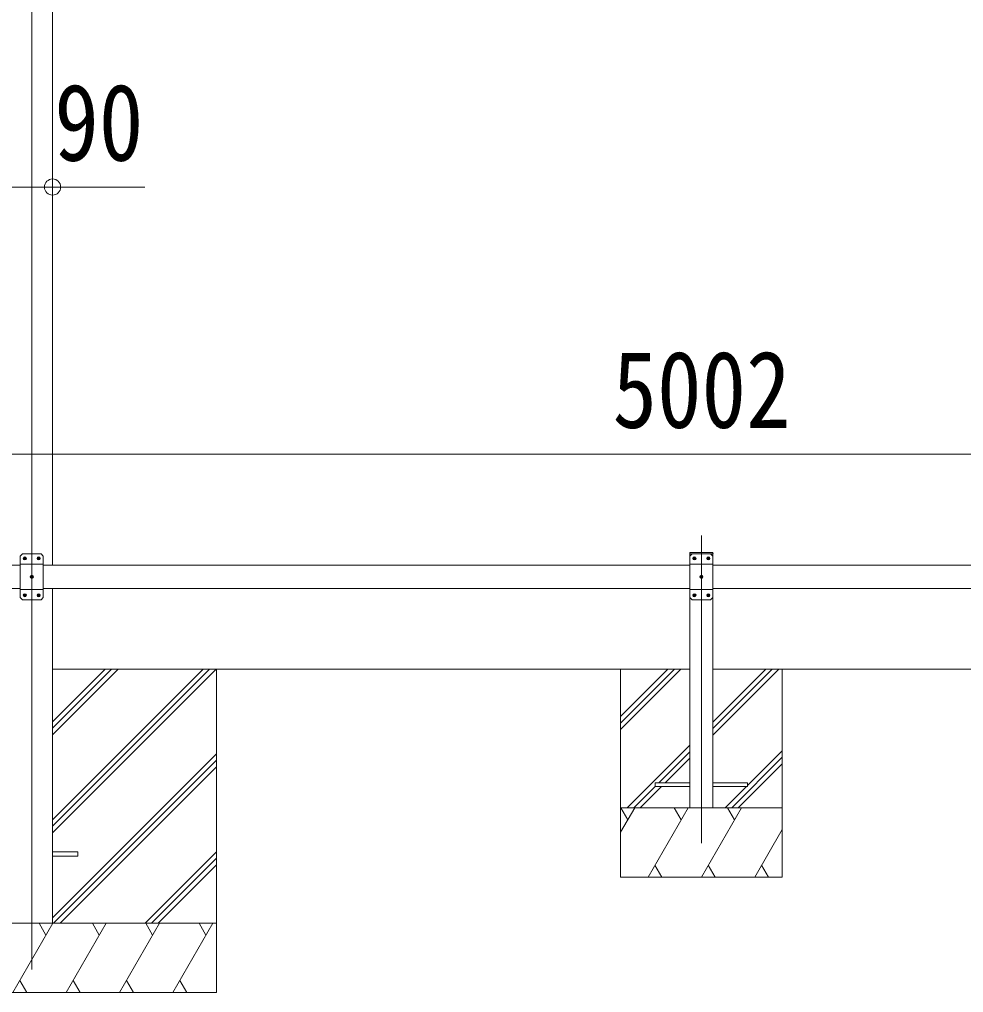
# Model space of a CAD drawing. Units: millimetres at full size, sheet at 1:35. Extents: x -9783 to 9892, y -6828 to 6752.
# Drawn here: x 3570 to 5614, y -3457 to -1350 of the extents above; entities that cross this region are included whole.
import ezdxf
from ezdxf.enums import TextEntityAlignment as Align

# ---------------------------------------------------------------- set-up
doc = ezdxf.new("R2010")
doc.units = ezdxf.units.MM
doc.header["$LTSCALE"] = 35
doc.header["$PDMODE"] = 32
doc.header["$PDSIZE"] = 35
for name, color, linetype, lineweight in [('0-0_0', 7, 'Continuous', 9), ('0-1_本体', 4, 'Continuous', 9), ('0-2_部品', 7, 'Continuous', 9), ('0-4_TABLE1', 3, 'Continuous', 9), ('0-5_DIM1', 3, 'Continuous', 9), ('0-8_PARTS2', 2, 'Continuous', 9), ('0-A_寸法', 6, 'Continuous', 9)]:
    doc.layers.add(name, color=color, linetype=linetype, lineweight=lineweight)
doc.styles.add('ＭＳ ゴシック', font='')
doc.styles.get('ＭＳ ゴシック').set_extended_font_data('MS Gothic')

msp = doc.modelspace()

# ---------------------------------------------------------------- linework, layer by layer
at = {"layer": '0-0_0'}
for p, q in [((3641.6, -2756.63), (5021.4, -2756.63)), ((3641.6, -3110.69), (3995.67, -2756.63)), ((3641.6, -3082.41), (3967.38, -2756.63)), ((3641.6, -3096.55), (3981.52, -2756.63)), ((3641.6, -2898.56), (3783.53, -2756.63)), ((3641.6, -2884.42), (3769.39, -2756.63)), ((3641.6, -2870.28), (3755.25, -2756.63)), ((3996.4, -2756.63), (3996.4, -3456.63)), ((4871.4, -2756.63), (4871.4, -3206.63)), ((4871.4, -2858.98), (4973.75, -2756.63)), ((4871.4, -2873.12), (4987.89, -2756.63)), ((4871.4, -2887.26), (5002.04, -2756.63)), ((5071.4, -2756.63), (6451.2, -2756.63)), ((5071.4, -2899.4), (5214.17, -2756.63)), ((5071.4, -2885.25), (5200.03, -2756.63)), ((5071.4, -2871.11), (5185.88, -2756.63)), ((5221.4, -3206.63), (5221.4, -2756.63)), ((4885.88, -3056.63), (5021.4, -2921.11)), ((3641.6, -3294.54), (3996.4, -2939.74)), ((4954.02, -3002.63), (5021.4, -2935.25)), ((4968.16, -3002.63), (5021.4, -2949.4)), ((5112.16, -3056.63), (5221.4, -2947.39)), ((5146.4, -3008.24), (5221.4, -2933.24)), ((3643.65, -3306.63), (3996.4, -2953.88)), ((3657.8, -3306.63), (3996.4, -2968.03)), ((5126.3, -3056.63), (5221.4, -2961.53)), ((4900.02, -3056.63), (4946.4, -3010.25)), ((4914.16, -3056.63), (4960.16, -3010.63)), ((5098.01, -3056.63), (5144.01, -3010.63)), ((4871.4, -3109.75), (4902.07, -3056.63)), ((4871.4, -3056.63), (5221.4, -3056.63)), ((4887.07, -3082.61), (4872.06, -3056.63)), ((4930.94, -3206.63), (5017.54, -3056.63)), ((5002.54, -3082.61), (4987.53, -3056.63)), ((5046.41, -3206.63), (5133.01, -3056.63)), ((5118.01, -3082.61), (5103.01, -3056.63)), ((5161.88, -3206.63), (5221.4, -3103.53)), ((3841.64, -3306.63), (3996.4, -3151.87)), ((3855.79, -3306.63), (3996.4, -3166.02)), ((3869.93, -3306.63), (3996.4, -3180.16)), ((4945.93, -3180.65), (4960.93, -3206.63)), ((5061.4, -3180.65), (5076.4, -3206.63)), ((5176.87, -3180.65), (5191.87, -3206.63)), ((4871.4, -3206.63), (5221.4, -3206.63)), ((3996.4, -3306.63), (3196.4, -3306.63)), ((3555.52, -3456.63), (3642.12, -3306.63)), ((3627.12, -3332.61), (3612.12, -3306.63)), ((3670.99, -3456.63), (3757.59, -3306.63)), ((3742.59, -3332.61), (3727.59, -3306.63)), ((3786.46, -3456.63), (3873.06, -3306.63)), ((3843.06, -3306.63), (3858.06, -3332.61)), ((3901.93, -3456.63), (3988.53, -3306.63)), ((3958.53, -3306.63), (3973.53, -3332.61)), ((3570.52, -3430.65), (3585.52, -3456.63)), ((3685.99, -3430.65), (3700.99, -3456.63)), ((3801.46, -3430.65), (3816.45, -3456.63)), ((3916.93, -3430.65), (3931.92, -3456.63)), ((3196.4, -3456.63), (3996.4, -3456.63))]:
    msp.add_line(p, q, dxfattribs=at)
at = {"layer": '0-1_本体'}
for p, q in [((3641.4, -830.25), (3641.4, -2531.63)), ((3641.4, -2581.63), (3641.4, -3306.63))]:
    msp.add_line(p, q, dxfattribs=at)
at = {"layer": '0-2_部品', "color": 4}
for p, q in [((5021.4, -3002.63), (4946.4, -3002.63)), ((5071.4, -3010.63), (5146.4, -3010.63)), ((3641.6, -3152.13), (3696.4, -3152.13)), ((3696.4, -3152.13), (3696.4, -3161.13)), ((3641.6, -3161.13), (3696.4, -3161.13))]:
    msp.add_line(p, q, dxfattribs=at)
for points in [[(4946.4, -3002.63), (4946.4, -3010.63), (5021.4, -3010.63)], [(5146.4, -3010.63), (5146.4, -3002.63), (5071.4, -3002.63)]]:
    msp.add_lwpolyline(points, dxfattribs=at)
at = {"layer": '0-4_TABLE1'}
for p, q in [((3576.4, -2506.63), (3571.4, -2511.63)), ((3616.4, -2506.63), (3576.4, -2506.63)), ((3616.4, -2506.63), (3621.4, -2511.63)), ((5021.1, -2506.63), (5021.21, -2504.58)), ((5021.1, -2506.63), (5071.7, -2506.63)), ((5026.4, -2506.63), (5021.4, -2511.63)), ((5022.21, -2503.63), (5070.6, -2503.63)), ((5026.4, -2506.63), (5066.4, -2506.63)), ((5066.4, -2506.63), (5071.4, -2511.63)), ((5071.7, -2506.63), (5071.59, -2504.58)), ((3571.4, -2511.63), (3571.4, -2601.63)), ((3580.14, -2516.21), (3579.3, -2516.21)), ((3582.66, -2517.05), (3583.5, -2517.05)), ((3610.14, -2516.21), (3609.3, -2516.21)), ((3612.66, -2517.05), (3613.5, -2517.05)), ((3621.4, -2601.63), (3621.4, -2511.63)), ((5021.4, -2601.63), (5021.4, -2511.63)), ((5030.14, -2517.05), (5029.3, -2517.05)), ((5032.66, -2516.21), (5033.5, -2516.21)), ((5060.14, -2517.05), (5059.3, -2517.05)), ((5062.66, -2516.21), (5063.5, -2516.21)), ((5071.4, -2511.63), (5071.4, -2601.63)), ((3621.4, -2529.33), (3571.4, -2529.33)), ((5021.4, -2529.33), (5071.4, -2529.33)), ((3595.14, -2556.21), (3594.3, -2556.21)), ((3597.66, -2557.05), (3598.5, -2557.05)), ((5045.14, -2557.05), (5044.3, -2557.05)), ((5047.66, -2556.21), (5048.5, -2556.21)), ((3621.4, -2583.93), (3571.4, -2583.93)), ((5021.4, -2583.93), (5071.4, -2583.93)), ((3576.4, -2606.63), (3571.4, -2601.63)), ((3576.4, -2606.63), (3616.4, -2606.63)), ((3580.14, -2596.21), (3579.3, -2596.21)), ((3582.66, -2597.05), (3583.5, -2597.05)), ((3610.14, -2596.21), (3609.3, -2596.21)), ((3612.66, -2597.05), (3613.5, -2597.05)), ((3616.4, -2606.63), (3621.4, -2601.63)), ((5026.4, -2606.63), (5021.4, -2601.63)), ((5066.4, -2606.63), (5026.4, -2606.63)), ((5030.14, -2597.05), (5029.3, -2597.05)), ((5032.66, -2596.21), (5033.5, -2596.21)), ((5060.14, -2597.05), (5059.3, -2597.05)), ((5062.66, -2596.21), (5063.5, -2596.21)), ((5066.4, -2606.63), (5071.4, -2601.63))]:
    msp.add_line(p, q, dxfattribs=at)
for points in [[(3579.3, -2516.21), (3579.3, -2517.05), (3580.14, -2517.05)], [(3581.82, -2515.37), (3581.82, -2514.53), (3580.98, -2514.53), (3580.98, -2515.37)], [(3580.98, -2517.89), (3580.98, -2518.73), (3581.82, -2518.73), (3581.82, -2517.89)], [(3583.5, -2517.05), (3583.5, -2516.21), (3582.66, -2516.21)], [(3609.3, -2516.21), (3609.3, -2517.05), (3610.14, -2517.05)], [(3611.82, -2515.37), (3611.82, -2514.53), (3610.98, -2514.53), (3610.98, -2515.37)], [(3610.98, -2517.89), (3610.98, -2518.73), (3611.82, -2518.73), (3611.82, -2517.89)], [(3613.5, -2517.05), (3613.5, -2516.21), (3612.66, -2516.21)], [(5029.3, -2517.05), (5029.3, -2516.21), (5030.14, -2516.21)], [(5030.98, -2515.37), (5030.98, -2514.53), (5031.82, -2514.53), (5031.82, -2515.37)], [(5031.82, -2517.89), (5031.82, -2518.73), (5030.98, -2518.73), (5030.98, -2517.89)], [(5033.5, -2516.21), (5033.5, -2517.05), (5032.66, -2517.05)], [(5059.3, -2517.05), (5059.3, -2516.21), (5060.14, -2516.21)], [(5060.98, -2515.37), (5060.98, -2514.53), (5061.82, -2514.53), (5061.82, -2515.37)], [(5061.82, -2517.89), (5061.82, -2518.73), (5060.98, -2518.73), (5060.98, -2517.89)], [(5063.5, -2516.21), (5063.5, -2517.05), (5062.66, -2517.05)], [(3594.3, -2556.21), (3594.3, -2557.05), (3595.14, -2557.05)], [(3596.82, -2555.37), (3596.82, -2554.53), (3595.98, -2554.53), (3595.98, -2555.37)], [(3595.98, -2557.89), (3595.98, -2558.73), (3596.82, -2558.73), (3596.82, -2557.89)], [(3598.5, -2557.05), (3598.5, -2556.21), (3597.66, -2556.21)], [(5044.3, -2557.05), (5044.3, -2556.21), (5045.14, -2556.21)], [(5045.98, -2555.37), (5045.98, -2554.53), (5046.82, -2554.53), (5046.82, -2555.37)], [(5046.82, -2557.89), (5046.82, -2558.73), (5045.98, -2558.73), (5045.98, -2557.89)], [(5048.5, -2556.21), (5048.5, -2557.05), (5047.66, -2557.05)], [(3579.3, -2596.21), (3579.3, -2597.05), (3580.14, -2597.05)], [(3581.82, -2595.37), (3581.82, -2594.53), (3580.98, -2594.53), (3580.98, -2595.37)], [(3580.98, -2597.89), (3580.98, -2598.73), (3581.82, -2598.73), (3581.82, -2597.89)], [(3583.5, -2597.05), (3583.5, -2596.21), (3582.66, -2596.21)], [(3609.3, -2596.21), (3609.3, -2597.05), (3610.14, -2597.05)], [(3611.82, -2595.37), (3611.82, -2594.53), (3610.98, -2594.53), (3610.98, -2595.37)], [(3610.98, -2597.89), (3610.98, -2598.73), (3611.82, -2598.73), (3611.82, -2597.89)], [(3613.5, -2597.05), (3613.5, -2596.21), (3612.66, -2596.21)], [(5029.3, -2597.05), (5029.3, -2596.21), (5030.14, -2596.21)], [(5030.98, -2595.37), (5030.98, -2594.53), (5031.82, -2594.53), (5031.82, -2595.37)], [(5031.82, -2597.89), (5031.82, -2598.73), (5030.98, -2598.73), (5030.98, -2597.89)], [(5033.5, -2596.21), (5033.5, -2597.05), (5032.66, -2597.05)], [(5059.3, -2597.05), (5059.3, -2596.21), (5060.14, -2596.21)], [(5060.98, -2595.37), (5060.98, -2594.53), (5061.82, -2594.53), (5061.82, -2595.37)], [(5061.82, -2597.89), (5061.82, -2598.73), (5060.98, -2598.73), (5060.98, -2597.89)], [(5063.5, -2596.21), (5063.5, -2597.05), (5062.66, -2597.05)]]:
    msp.add_lwpolyline(points, dxfattribs=at)
for centre in [(3581.4, -2516.63), (3611.4, -2516.63), (5031.4, -2516.63), (5061.4, -2516.63), (3596.4, -2556.63), (5046.4, -2556.63), (3581.4, -2596.63), (3611.4, -2596.63), (5031.4, -2596.63), (5061.4, -2596.63)]:
    msp.add_circle(centre, 3.5, dxfattribs=at)
for centre, radius, start, end in [((5022.21, -2504.63), 1, 90, 176.99989), ((5070.6, -2504.63), 1, 3.00006, 90), ((3580.14, -2515.37), 0.84, 270, 0), ((3580.14, -2517.89), 0.84, 0, 90), ((3582.66, -2515.37), 0.84, 180, 270), ((3582.66, -2517.89), 0.84, 90, 180), ((3610.14, -2515.37), 0.84, 270, 0), ((3610.14, -2517.89), 0.84, 0, 90), ((3612.66, -2515.37), 0.84, 180, 270), ((3612.66, -2517.89), 0.84, 90, 180), ((5030.14, -2515.37), 0.84, 270, 0), ((5030.14, -2517.89), 0.84, 0, 90), ((5032.66, -2515.37), 0.84, 180, 270), ((5032.66, -2517.89), 0.84, 90, 180), ((5060.14, -2515.37), 0.84, 270, 0), ((5060.14, -2517.89), 0.84, 0, 90), ((5062.66, -2515.37), 0.84, 180, 270), ((5062.66, -2517.89), 0.84, 90, 180), ((3595.14, -2555.37), 0.84, 270, 0), ((3595.14, -2557.89), 0.84, 0, 90), ((3597.66, -2555.37), 0.84, 180, 270), ((3597.66, -2557.89), 0.84, 90, 180), ((5045.14, -2555.37), 0.84, 270, 0), ((5045.14, -2557.89), 0.84, 0, 90), ((5047.66, -2555.37), 0.84, 180, 270), ((5047.66, -2557.89), 0.84, 90, 180), ((3580.14, -2595.37), 0.84, 270, 0), ((3580.14, -2597.89), 0.84, 0, 90), ((3582.66, -2595.37), 0.84, 180, 270), ((3582.66, -2597.89), 0.84, 90, 180), ((3610.14, -2595.37), 0.84, 270, 0), ((3610.14, -2597.89), 0.84, 0, 90), ((3612.66, -2595.37), 0.84, 180, 270), ((3612.66, -2597.89), 0.84, 90, 180), ((5030.14, -2595.37), 0.84, 270, 0), ((5030.14, -2597.89), 0.84, 0, 90), ((5032.66, -2595.37), 0.84, 180, 270), ((5032.66, -2597.89), 0.84, 90, 180), ((5060.14, -2595.37), 0.84, 270, 0), ((5060.14, -2597.89), 0.84, 0, 90), ((5062.66, -2595.37), 0.84, 180, 270), ((5062.66, -2597.89), 0.84, 90, 180)]:
    msp.add_arc(centre, radius, start, end, dxfattribs=at)
at = {"layer": '0-5_DIM1'}
for p, q in [((5021.4, -3056.63), (5021.4, -2506.63)), ((5021.4, -2506.63), (5071.4, -2506.63)), ((5071.4, -3056.63), (5071.4, -2506.63)), ((2635.4, -2531.63), (3571.4, -2531.63)), ((3621.4, -2531.63), (5021.4, -2531.63)), ((5071.4, -2531.63), (6471.4, -2531.63)), ((2635.4, -2581.63), (3571.4, -2581.63)), ((3621.4, -2581.63), (5021.4, -2581.63)), ((5071.4, -2581.63), (6471.4, -2581.63))]:
    msp.add_line(p, q, dxfattribs=at)
at = {"layer": '0-8_PARTS2'}
for p, q in [((3596.4, -656.63), (3596.4, -3406.63)), ((5046.4, -3133.19), (5046.4, -2467.15))]:
    msp.add_line(p, q, dxfattribs=at)
at = {"layer": '0-A_寸法'}
for p, q in [((3551.4, -1712.73), (3641.4, -1712.73)), ((3641.4, -1712.73), (3841.4, -1712.73)), ((2545.4, -2291.16), (7547.4, -2291.16))]:
    msp.add_line(p, q, dxfattribs=at)
msp.add_point((3641.4, -1712.73), dxfattribs=at)

# ---------------------------------------------------------------- texts
at = {"layer": '0-A_寸法', "color": 7, "style": 'ＭＳ ゴシック', "width": 0.85}
for s, p in [('90', (3645.15, -1705.73)), ('5002', (4853.9, -2284.16))]:
    msp.add_text(s, height=166.8, dxfattribs=at).set_placement(p, align=Align.BOTTOM_LEFT)

doc.saveas('drawing.dxf')
